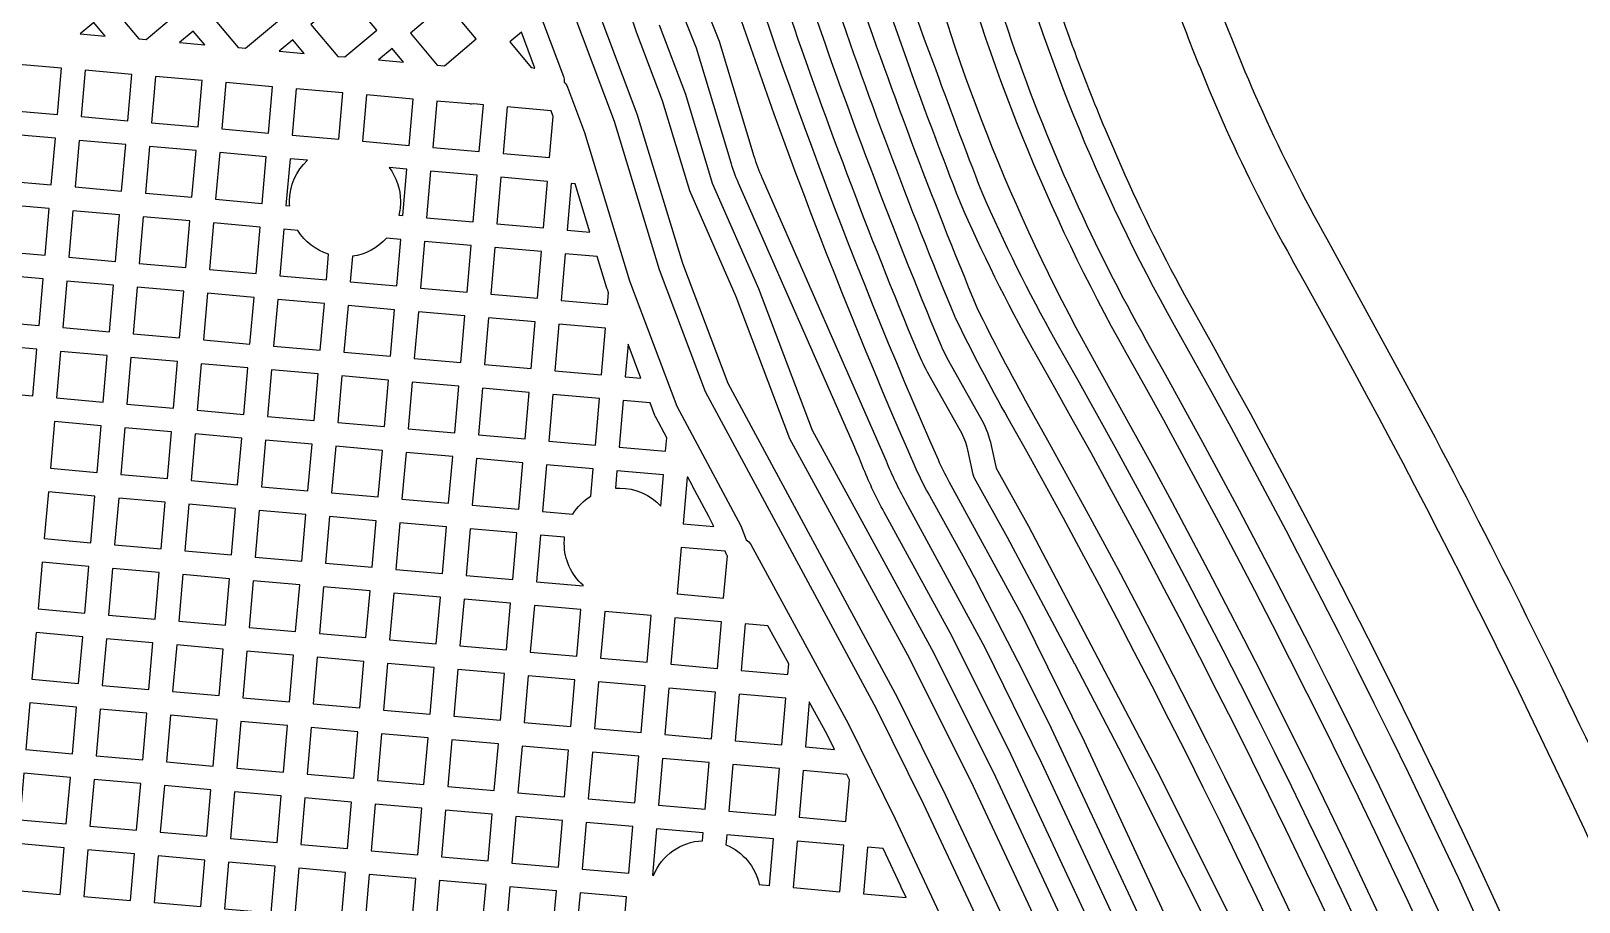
# Model space of a CAD drawing. Extents: x 592 to 965, y 89 to 353.
# Drawn here: x 669.852 to 674.81, y 180.24 to 183.03 of the extents above; entities that cross this region are included whole.
import ezdxf

# ---------------------------------------------------------------- set-up
doc = ezdxf.new("R2010")
doc.units = 0
doc.layers.add('bak_bak_ttr1-bcq8120', color=8, linetype='Continuous')

msp = doc.modelspace()

# ---------------------------------------------------------------- linework, layer by layer
at = {"layer": 'bak_bak_ttr1-bcq8120'}
for p, q in [((670.0092, 183.0204), (670.0895, 183.0134)), ((671.4225, 183.0258), (671.3852, 182.9946)), ((671.4659, 182.9105), (671.4225, 183.0258)), ((670.3277, 182.9926), (670.4081, 182.9855)), ((670.6463, 182.9647), (670.7267, 182.9577)), ((670.9646, 182.9368), (671.0449, 182.9298)), ((671.5691, 182.3921), (671.6418, 182.3858)), ((671.764, 182.0266), (671.7549, 181.9219)), ((671.8052, 181.9175), (671.764, 182.0266)), ((671.7549, 181.9219), (671.8052, 181.9175)), ((671.9407, 181.4518), (672.0392, 181.4432)), ((672.3447, 180.8814), (672.332, 180.7369)), ((672.332, 180.7369), (672.4254, 180.7287)), ((672.5178, 180.2668), (672.6544, 180.2548))]:
    msp.add_line(p, q, dxfattribs=at)
for points in [[(673.9996, 131.6772), (673.4184, 138.3529, 0.202802), (673.3463, 138.489), (673.2181, 138.5964, -0.199128), (673.0804, 138.8606), (672.2593, 148.2537, 0.017113), (672.2539, 148.4519, -0.039821), (672.2661, 149.1216, -0.099203), (672.9533, 151.4668, 0.100668), (675.8944, 161.397), (676.3737, 166.876, 0.152457), (673.0656, 182.0024, -0.019293), (673.0643, 182.0049, -0.026028), (672.8267, 182.4844, -0.006369), (672.6688, 182.9035, -0.010433), (672.6684, 182.9048), (672.568, 183.1892, -0.026059), (672.3852, 183.8632, -0.055622), (672.2339, 185.3461), (672.2339, 185.3648)], [(672.9546, 130.255), (673.0528, 130.3501), (673.6636, 131.0781, 0.198766), (673.8471, 131.6605), (673.278, 138.2039, 0.197561), (673.1439, 138.4596), (673.0292, 138.5558, -0.198985), (672.9224, 138.7607), (672.1106, 148.0437, -0.035371), (672.0938, 149.0777), (672.1004, 149.1768, -0.099164), (672.7951, 151.5485, 0.10071), (675.7173, 161.4148), (676.1964, 166.8915, 0.151029), (672.9817, 181.7887, -0.014202), (672.8131, 182.1099, -0.026806), (672.8114, 182.1135, -0.016277), (672.4047, 183.1949, -0.021433), (672.4038, 183.1979, -0.018314), (672.4029, 183.2004), (672.3738, 183.2873, -0.003328), (672.3527, 183.3689, -0.071669), (672.0812, 185.3103, -0.010882), (672.0811, 185.3117)], [(672.3101, 185.3463, 0.093108), (672.7399, 182.931, 0.006371), (672.8972, 182.5134, 0.026097), (673.1321, 182.0399, -0.019203), (673.1334, 182.0374), (673.2033, 181.9132, -0.151027), (676.4497, 166.8693), (675.9704, 161.3904, -0.100695), (673.0193, 151.4286, 0.099104), (672.342, 149.1142, 0.002642), (672.338, 149.0716, -0.010688), (672.3379, 149.0703, 0.037153), (672.33, 148.4566, -0.017231), (672.3355, 148.2518), (673.1563, 138.8673, 0.199163), (673.2671, 138.6549), (673.3997, 138.5435, -0.196143), (673.4943, 138.3596), (674.0755, 131.6839, -0.24441)], [(673.656, 130.3634, 0.134951), (673.7698, 130.4545, -0.010365), (673.7821, 130.4707), (673.9281, 130.6531, 0.117095), (674.0893, 130.9941, 0.092369), (674.1552, 131.6698), (673.566, 138.4172, 0.202571), (673.4816, 138.5768), (673.3631, 138.6739, -0.199679), (673.2388, 138.9119), (672.4141, 148.3471, -0.043095), (672.418, 149.1082, -0.099118), (673.0873, 151.3941, 0.100705), (676.0465, 161.3863), (676.5256, 166.8627, 0.151028), (673.2699, 181.9506, -0.064524), (672.6871, 183.3951, -0.009781), (672.6316, 183.6256, -0.062544), (672.3898, 185.0627, -0.010738), (672.3864, 185.3446, -0.008233), (672.3863, 185.3458)], [(674.3503, 131.4985), (673.7421, 138.4535, 0.199156), (673.6052, 138.716), (673.5239, 138.7841, -0.201314), (673.4113, 139.0028), (672.6035, 148.2382, -0.021495), (672.5786, 148.8009, -0.016298), (672.5937, 149.0771, -0.024188), (672.5944, 149.0818, -0.025234), (672.5945, 149.0869), (672.5959, 149.0983, -0.098851), (673.2448, 151.311, 0.01664), (674.0147, 152.8832, 0.083893), (676.2233, 161.368), (676.703, 166.85, 0.151001), (673.4248, 182.0378, -0.021769), (673.1937, 182.4945), (673.1757, 182.5346, -0.048528), (672.8165, 183.6156), (672.8021, 183.6769, -0.062745), (672.5676, 185.0748, -0.003103), (672.5656, 185.1533, -0.017165), (672.5656, 185.1566)], [(675.5713, 167.8581, 0.036058), (675.361, 172.1112, -0.017011), (675.3606, 172.1136), (675.3456, 172.234, 0.010531), (675.1634, 173.4655, -0.011207), (675.1632, 173.4669), (675.1049, 173.7976), (674.8121, 175.1467, 0.022945), (674.6373, 175.8038), (673.8467, 178.3023, 0.019156), (673.6842, 178.7546), (673.558, 179.0678, 0.006738), (673.2624, 179.7608, -0.018767), (673.2612, 179.7633, -0.035384), (673.2448, 179.8089), (672.8636, 180.6267), (672.6605, 181.0309), (672.2823, 181.724), (672.1107, 182.1786), (671.962, 182.5176), (671.8745, 182.8057), (671.7916, 183.0258, -0.045881), (671.5605, 183.8675, 0.008778)], [(671.7559, 149.234, -0.096675), (672.4942, 151.7075, 0.010848), (672.9913, 152.6938), (673.0775, 152.8749, 0.089488), (675.3634, 161.2753), (675.8573, 166.9214, 0.021032), (675.9539, 169.0602, 0.099026), (673.541, 179.8855, -0.066765), (673.5377, 179.8951, 0.067229), (673.528, 179.9241), (673.1203, 180.7963), (673.0288, 180.9811), (672.8826, 181.2638, 0.004782), (672.8503, 181.3236, -0.019197), (672.849, 181.3261), (672.7252, 181.5504, -0.02358), (672.6873, 181.6262, -0.030149), (671.9327, 183.6668, -0.018673)], [(672.0064, 183.6863, 0.030112), (672.757, 181.6569, 0.023636), (672.7918, 181.5874), (673.0292, 181.1517), (673.2249, 180.755), (673.5994, 179.951, -0.050793), (673.6116, 179.9143, -0.099014), (676.0301, 169.061, -0.021041), (675.9333, 166.9148), (675.4389, 161.2643, -0.089443), (673.1463, 152.8421), (673.0601, 152.661, -0.010846), (672.5616, 151.672, 0.096888), (671.831, 149.2208, 0.05542), (671.8148, 148.5391), (672.6708, 138.7144, 0.197387), (672.8176, 138.4343), (672.9331, 138.3373, -0.198696), (673.0553, 138.1025), (673.6132, 131.7057, -0.197471)], [(677.4619, 169.6271, 0.011838), (677.4086, 170.9029, -0.077692), (677.408, 170.9107, -0.077096), (677.4076, 170.9184, 0.003518), (677.38, 171.2963, 0.047968), (676.4765, 176.3803, -0.054568), (676.4747, 176.3855, -0.056247), (676.4735, 176.391, 0.00067), (676.4551, 176.4569, -0.010618), (676.4549, 176.4576, 0.004036), (676.3335, 176.8752), (676.1388, 177.4982, 0.017557), (675.4892, 179.277, 0.025453), (674.3299, 181.7645), (674.0031, 182.363, -0.021759), (673.7981, 182.768, -0.043841), (673.4956, 183.6299)], [(672.9577, 183.4657, 0.06453), (673.5134, 182.0876, -0.15105), (676.8037, 166.836), (676.3245, 161.359, -0.100667), (673.3347, 151.2636, 0.099078), (672.6966, 149.0839, -0.029934), (672.6958, 149.078, -0.024023), (672.6951, 149.0733, -0.025292), (672.6949, 149.0682, 0.016225), (672.6802, 148.7999, 0.02145), (672.7047, 148.247), (673.5129, 139.0063, 0.195897), (673.5892, 138.862), (673.6705, 138.7939, -0.199139), (673.8433, 138.4624), (674.4515, 131.5074, -0.043701)], [(674.5393, 131.3917), (673.8974, 138.7314), (673.6506, 138.9384, -0.204166), (673.585, 139.0613), (672.7791, 148.2726, -0.013815), (672.7592, 148.6242, -0.007886), (672.7592, 148.6295, -0.028747), (672.7725, 149.0772, -0.099079), (673.4024, 151.2282, 0.04925), (675.3822, 156.0426, 0.051156), (676.4004, 161.352), (676.8803, 166.837, 0.151035), (673.5769, 182.1303, -0.02147), (673.3563, 182.5674), (673.2931, 182.7135, -0.009537), (673.1895, 182.9767, -0.00749), (673.1877, 182.9813, -0.023126), (673.0314, 183.4849, -0.007378)], [(672.7854, 183.4208, 0.064527), (673.3584, 182.0004, -0.151028), (676.6268, 166.8539), (676.1472, 161.3723, -0.100652), (673.1772, 151.3467, 0.099858), (672.5176, 149.0816, 0.042411), (672.5158, 148.3498), (673.3401, 138.9207, 0.205813), (673.4326, 138.7481), (673.5459, 138.6555, -0.202486), (673.6672, 138.426), (674.2564, 131.6787, -0.092115)], [(671.5571, 183.3899), (671.7927, 182.7642), (671.938, 182.2858), (672.0832, 181.9014), (672.6273, 180.8941), (672.7812, 180.5829), (673.2741, 179.532), (673.5981, 178.7341), (673.6996, 178.4097), (673.8345, 178.0734, -0.020449), (673.8609, 177.9985), (674.5983, 175.6146, -0.021391), (674.7939, 174.8694, -0.018068), (674.7945, 174.8669), (675.0457, 173.7033), (675.0884, 173.4515, -0.06386), (675.3905, 165.9562), (674.9961, 161.4556, -0.013295), (674.8352, 160.0732, -0.015157), (674.835, 160.0711), (674.7293, 159.4048, -0.004162), (674.6552, 158.9945), (674.2942, 157.5273, -0.018508), (673.8563, 155.9948)], [(671.3834, 183.3459), (671.5574, 182.8839, -0.122738), (671.5595, 182.8656, -0.125795), (671.5703, 182.8501), (671.6247, 182.7042), (671.7689, 182.2293), (671.9205, 181.8281), (672.125, 181.4445), (672.1425, 181.4002, -0.141904), (672.1574, 181.3852), (672.4691, 180.8121), (672.6201, 180.507), (672.8379, 180.0414), (672.9157, 179.8194, -0.005848), (673.1748, 179.2266, -0.012338), (673.1754, 179.2251), (673.3718, 178.7484, -0.009894), (673.7594, 177.7244), (674.4493, 175.4932, -0.013097), (674.7819, 174.0806, -0.018284), (674.7824, 174.078), (674.7875, 174.0537, -0.00935), (674.9603, 173.1325, -0.013032)], [(675.3145, 165.963, 0.063883), (675.0128, 173.4416), (674.9557, 173.7665), (674.72, 174.8506, 0.021551), (674.5246, 175.5951), (673.7873, 177.9789, 0.020488), (673.7626, 178.0479), (673.6277, 178.3843), (673.5253, 178.7117), (673.203, 179.5044), (672.7113, 180.5527), (672.5596, 180.859), (672.0121, 181.8739), (671.8649, 182.2644), (671.7205, 182.7396), (671.4843, 183.3671, -0.064633)], [(672.4768, 183.2194, 0.016253), (672.8811, 182.1442, 0.014237), (673.0481, 181.8261, -0.151029), (676.2723, 166.8849), (675.7927, 161.4037, -0.100663), (672.8625, 151.513, 0.099115), (672.1764, 149.1712), (672.1699, 149.0731, 0.035525), (672.1869, 148.0454), (672.9984, 138.7673, 0.199015), (673.0781, 138.6142), (673.1929, 138.518, -0.200551), (673.3543, 138.2057), (673.9231, 131.6671, -0.198631)], [(674.961, 175.179, 0.022944), (674.7829, 175.8497), (673.9306, 178.5436), (673.7322, 179.0449, 0.007541), (673.4008, 179.8253, -0.01265), (673.4001, 179.8268, -0.047902), (673.3889, 179.8614), (672.9841, 180.7273), (672.7953, 181.1022), (672.5845, 181.489, -0.03175), (672.5187, 181.6277, 0.007887), (672.4913, 181.693, -0.018566), (672.4902, 181.6954), (672.1216, 182.5329, -0.028483), (672.0951, 182.6044, -0.019077), (672.0942, 182.607), (671.9828, 182.9749), (671.9033, 183.175, -0.039198)], [(671.9741, 183.2033), (672.0558, 182.9967), (672.1672, 182.6291, 0.030792), (672.1926, 182.5606), (672.5905, 181.6532, 0.031796), (672.6527, 181.5231), (672.9064, 181.0549), (673.0873, 180.6886), (673.4598, 179.8895, -0.064615), (673.4628, 179.8802, 0.058968), (673.4711, 179.8547, -0.007503), (673.8018, 179.0762, -0.020013), (673.803, 179.0735), (674.0025, 178.569), (674.8564, 175.8697, -0.022942), (675.0361, 175.1923), (675.3465, 173.7547), (675.3891, 173.5022, -0.010527), (675.5728, 172.2616, -0.011509), (675.5729, 172.2601), (675.5878, 172.1413, -0.012236), (675.7292, 170.6905, -0.007211), (675.779, 169.833, -0.010839)], [(672.3328, 183.1689, 0.017099), (672.7636, 182.0286, 0.02755), (672.7934, 181.9677, -0.019357), (672.7949, 181.9653), (672.8972, 181.7833, -0.074734), (672.9276, 181.7017), (672.9432, 181.6294), (673.0466, 181.4441), (673.4682, 180.6411), (673.7589, 180.0608, -0.120663), (676.1707, 167.5857), (675.54, 160.4711, -0.079525), (673.1787, 152.5029, -0.006014), (672.7653, 151.6986, -0.011188), (672.7646, 151.6973, -0.023553), (672.7631, 151.6942, 0.108335), (672.0023, 148.9507), (671.9839, 148.6162), (672.8524, 138.6848, 0.199654), (672.9294, 138.5398), (673.0981, 138.3981, -0.203871), (673.2005, 138.1942), (673.7706, 131.6586, -0.198293)], [(671.9076, 148.6172), (671.942, 149.1748, -0.10023), (672.6979, 151.7343, 0.006003), (673.1097, 152.5354, -0.009108), (673.1101, 152.5363, 0.07953), (675.4645, 160.4819), (676.0957, 167.6056, 0.120524), (673.689, 180.0303), (673.3987, 180.6097, 0.00477), (673.1949, 181.0026, -0.011748), (673.1942, 181.004), (672.9796, 181.4076), (672.8738, 181.5973, -0.084497), (672.8695, 181.6094), (672.8526, 181.6885, 0.075143), (672.8292, 181.7489), (672.7285, 181.9278, -0.029876), (672.6921, 182.0021, -0.017103), (672.2596, 183.1475)], [(673.5216, 183.1037, 0.009854), (673.6236, 182.8449, -0.008348), (673.6257, 182.8396), (673.68, 182.7145, 0.02177), (673.89, 182.2991, -0.008749), (673.8928, 182.2939, -0.048846), (676.0002, 177.5045, -0.101417), (677.2337, 166.7963), (676.7546, 161.3204, -0.100851), (673.7066, 151.0427, 0.097985), (673.1268, 149.0462, 0.029084), (673.1148, 148.6345, -0.007857), (673.1148, 148.6293, 0.013705), (673.1336, 148.2999, -0.009848), (673.1343, 148.2932), (673.9328, 139.1658), (674.1796, 138.9589, -0.204326), (674.2453, 138.8359), (674.8944, 131.4118, -0.043151)], [(671.864, 183.0497), (671.9476, 182.8271), (672.034, 182.5427), (672.1824, 182.2045), (672.3533, 181.7516), (672.7362, 181.0513), (672.9336, 180.6569), (673.3153, 179.8379, -0.051603), (673.3178, 179.8305, 0.033871), (673.3299, 179.7965, -0.017902), (673.331, 179.7942, -0.006776), (673.6291, 179.0954, -0.013438), (673.6297, 179.0936), (673.756, 178.7802, -0.019152), (673.9202, 178.3223), (674.7109, 175.8238, -0.022943), (674.8871, 175.1599), (675.1961, 173.7289), (675.2388, 173.4768, -0.01053), (675.4214, 172.2422, -0.011992), (675.4216, 172.2406), (675.4363, 172.123, -0.020492), (675.6319, 169.7026, -0.015601)], [(670.6683, 182.4709), (670.6802, 182.4699, -0.020617), (670.6796, 182.4844, -0.209885), (670.7371, 182.6153)], [(672.0392, 181.4432), (672.0267, 181.4662, -0.062147), (672.0229, 181.4748), (671.9708, 181.5722, -0.019817), (671.9695, 181.5748), (671.9555, 181.601), (671.9538, 181.6012), (671.9407, 181.4518)], [(671.7237, 181.5654, -0.019692), (671.7376, 181.5659, -0.211266), (671.8691, 181.5077)], [(672.6544, 180.2548), (672.638, 180.2898, -0.011695), (672.6373, 180.2912), (672.5807, 180.4117), (672.5309, 180.416), (672.5178, 180.2668)]]:
    msp.add_lwpolyline(points, format="xyb", dxfattribs=at)
for points in [[(670.1112, 183.1061), (670.1969, 183.004), (670.2204, 183.002), (670.3225, 183.0876), (670.2261, 183.2024)], [(670.4298, 183.0782), (670.5154, 182.9761), (670.539, 182.9741), (670.6411, 183.0598), (670.5447, 183.1746)], [(670.7484, 183.0504), (670.8341, 182.9483), (670.8573, 182.9462), (670.9593, 183.0319), (670.8631, 183.1466)], [(671.0667, 183.0225), (671.1523, 182.9204), (671.1758, 182.9184), (671.2779, 183.004), (671.1815, 183.1188)], [(669.7872, 182.7749), (669.9365, 182.7619), (669.9495, 182.9101), (669.8002, 182.9232)], [(670.0124, 182.7552), (670.1617, 182.7422), (670.1747, 182.8904), (670.0254, 182.9035)], [(670.2376, 182.7355), (670.3869, 182.7225), (670.3999, 182.8707), (670.2506, 182.8838)], [(670.4628, 182.7158), (670.6121, 182.7028), (670.625, 182.851), (670.4758, 182.8641)], [(670.688, 182.6961), (670.8373, 182.683), (670.8503, 182.8313), (670.701, 182.8444)], [(670.9132, 182.6764), (671.0625, 182.6633), (671.0755, 182.8116), (670.9262, 182.8247)], [(671.3636, 182.637), (671.5129, 182.6239), (671.5244, 182.7556), (671.5175, 182.774), (671.3767, 182.7863)], [(669.7675, 182.5497), (669.9168, 182.5367), (669.9299, 182.6859), (669.7806, 182.699)], [(669.9927, 182.53), (670.142, 182.517), (670.1551, 182.6662), (670.0058, 182.6793)], [(670.2179, 182.5103), (670.3672, 182.4973), (670.3803, 182.6465), (670.231, 182.6596)], [(670.4431, 182.4906), (670.5924, 182.4776), (670.6054, 182.6268), (670.4562, 182.6399)], [(671.1187, 182.4315), (671.268, 182.4185), (671.2811, 182.5677), (671.1318, 182.5808)], [(671.3439, 182.4118), (671.4932, 182.3988), (671.5062, 182.548), (671.357, 182.5611)], [(669.7478, 182.3245), (669.8971, 182.3115), (669.9102, 182.4608), (669.7609, 182.4738)], [(669.973, 182.3048), (670.1223, 182.2918), (670.1354, 182.4411), (669.9861, 182.4541)], [(670.1982, 182.2851), (670.3475, 182.2721), (670.3606, 182.4214), (670.2113, 182.4344)], [(670.4234, 182.2654), (670.5727, 182.2524), (670.5857, 182.4017), (670.4365, 182.4147)], [(671.099, 182.2063), (671.2483, 182.1933), (671.2614, 182.3426), (671.1121, 182.3556)], [(671.3242, 182.1866), (671.4735, 182.1736), (671.4865, 182.3229), (671.3373, 182.3359)], [(669.7281, 182.0993), (669.8774, 182.0862), (669.8905, 182.2356), (669.7412, 182.2486)], [(669.9533, 182.0796), (670.1026, 182.0665), (670.1157, 182.2159), (669.9664, 182.2289)], [(670.1785, 182.0599), (670.3278, 182.0468), (670.3409, 182.1962), (670.1916, 182.2092)], [(670.4037, 182.0402), (670.553, 182.0271), (670.566, 182.1765), (670.4168, 182.1895)], [(670.6289, 182.0205), (670.7782, 182.0074), (670.7913, 182.1568), (670.6419, 182.1698)], [(670.8541, 182.0008), (671.0034, 181.9877), (671.0165, 182.1371), (670.8672, 182.1501)], [(671.0793, 181.981), (671.2286, 181.968), (671.2417, 182.1174), (671.0924, 182.1304)], [(671.3045, 181.9613), (671.4538, 181.9483), (671.4668, 182.0977), (671.3176, 182.1107)], [(671.5297, 181.9416), (671.679, 181.9286), (671.6921, 182.078), (671.5427, 182.091)], [(669.7084, 181.8741), (669.8577, 181.861), (669.8707, 182.0103), (669.7215, 182.0234)], [(669.9336, 181.8544), (670.0829, 181.8413), (670.096, 181.9906), (669.9467, 182.0037)], [(670.1588, 181.8347), (670.3081, 181.8216), (670.3212, 181.9709), (670.1719, 181.9839)], [(670.384, 181.815), (670.5333, 181.8019), (670.5463, 181.9512), (670.3971, 181.9642)], [(670.6092, 181.7953), (670.7585, 181.7822), (670.7716, 181.9315), (670.6222, 181.9445)], [(670.8344, 181.7756), (670.9837, 181.7625), (670.9968, 181.9118), (670.8475, 181.9248)], [(671.0596, 181.7559), (671.2089, 181.7428), (671.222, 181.8921), (671.0727, 181.9051)], [(671.2848, 181.7362), (671.4341, 181.7231), (671.4471, 181.8724), (671.2979, 181.8854)], [(671.51, 181.7165), (671.6593, 181.7034), (671.6723, 181.8527), (671.523, 181.8657)], [(669.9139, 181.6292), (670.0632, 181.6161), (670.0763, 181.7654), (669.927, 181.7785)], [(670.1391, 181.6095), (670.2884, 181.5964), (670.3015, 181.7457), (670.1522, 181.7588)], [(670.3643, 181.5898), (670.5136, 181.5767), (670.5266, 181.726), (670.3774, 181.7391)], [(670.5895, 181.5701), (670.7388, 181.557), (670.7519, 181.7063), (670.6025, 181.7194)], [(670.8147, 181.5504), (670.964, 181.5373), (670.9771, 181.6866), (670.8278, 181.6997)], [(671.0399, 181.5306), (671.1892, 181.5176), (671.2023, 181.6669), (671.053, 181.68)], [(671.2651, 181.5109), (671.4144, 181.4979), (671.4274, 181.6472), (671.2782, 181.6603)], [(669.8942, 181.404), (670.0435, 181.391), (670.0566, 181.5402), (669.9073, 181.5533)], [(670.1194, 181.3843), (670.2687, 181.3713), (670.2818, 181.5205), (670.1325, 181.5335)], [(670.3446, 181.3646), (670.4939, 181.3516), (670.5069, 181.5008), (670.3577, 181.5138)], [(670.5698, 181.3449), (670.7191, 181.3319), (670.7322, 181.4811), (670.5828, 181.4941)], [(670.795, 181.3252), (670.9443, 181.3122), (670.9574, 181.4614), (670.8081, 181.4744)], [(671.0202, 181.3055), (671.1695, 181.2925), (671.1826, 181.4417), (671.0333, 181.4547)], [(671.2454, 181.2858), (671.3947, 181.2728), (671.4077, 181.422), (671.2585, 181.435)], [(669.8745, 181.1788), (670.0238, 181.1658), (670.0369, 181.3151), (669.8876, 181.3281)], [(670.0997, 181.1591), (670.249, 181.1461), (670.2621, 181.2954), (670.1128, 181.3084)], [(670.3249, 181.1394), (670.4742, 181.1264), (670.4872, 181.2757), (670.338, 181.2887)], [(670.5501, 181.1197), (670.6994, 181.1066), (670.7125, 181.256), (670.5631, 181.269)], [(670.7753, 181.1), (670.9246, 181.0869), (670.9377, 181.2363), (670.7884, 181.2493)], [(671.0005, 181.0803), (671.1498, 181.0672), (671.1629, 181.2166), (671.0136, 181.2296)], [(671.2257, 181.0606), (671.375, 181.0475), (671.388, 181.1969), (671.2388, 181.2099)], [(671.4509, 181.0409), (671.6002, 181.0278), (671.6132, 181.1772), (671.4639, 181.1902)], [(671.6761, 181.0212), (671.8254, 181.0081), (671.8384, 181.1575), (671.6892, 181.1705)], [(671.9013, 181.0015), (672.0506, 180.9884), (672.0636, 181.1378), (671.9144, 181.1508)], [(669.8548, 180.9536), (670.0041, 180.9406), (670.0172, 181.0898), (669.8679, 181.1029)], [(672.1265, 180.9818), (672.2758, 180.9687), (672.2788, 181.0026), (672.2123, 181.1247), (672.1396, 181.1311)], [(670.08, 180.9339), (670.2293, 180.9208), (670.2424, 181.0701), (670.0931, 181.0832)], [(670.3052, 180.9142), (670.4545, 180.9012), (670.4675, 181.0504), (670.3183, 181.0635)], [(670.5304, 180.8945), (670.6797, 180.8814), (670.6928, 181.0307), (670.5434, 181.0438)], [(670.7556, 180.8748), (670.9049, 180.8617), (670.918, 181.011), (670.7687, 181.0241)], [(670.9808, 180.8551), (671.1301, 180.842), (671.1432, 180.9913), (670.9939, 181.0044)], [(671.206, 180.8354), (671.3553, 180.8223), (671.3683, 180.9716), (671.2191, 180.9847)], [(671.4312, 180.8157), (671.5805, 180.8026), (671.5935, 180.9519), (671.4442, 180.965)], [(671.6564, 180.796), (671.8057, 180.7829), (671.8187, 180.9322), (671.6694, 180.9453)], [(671.8816, 180.7763), (672.0309, 180.7632), (672.0439, 180.9125), (671.8947, 180.9256)], [(672.1068, 180.7566), (672.2561, 180.7435), (672.2692, 180.8928), (672.1198, 180.9059)], [(669.8351, 180.7284), (669.9844, 180.7153), (669.9975, 180.8646), (669.8481, 180.8777)], [(670.0603, 180.7087), (670.2096, 180.6956), (670.2227, 180.8449), (670.0734, 180.858)], [(670.2855, 180.689), (670.4348, 180.6759), (670.4478, 180.8252), (670.2986, 180.8383)], [(670.5107, 180.6693), (670.66, 180.6562), (670.6731, 180.8055), (670.5237, 180.8186)], [(670.7359, 180.6496), (670.8852, 180.6365), (670.8983, 180.7858), (670.749, 180.7989)], [(670.9611, 180.6298), (671.1104, 180.6168), (671.1235, 180.7661), (670.9742, 180.7792)], [(671.1863, 180.6101), (671.3356, 180.5971), (671.3486, 180.7464), (671.1994, 180.7595)], [(671.4115, 180.5904), (671.5608, 180.5774), (671.5738, 180.7267), (671.4245, 180.7398)], [(671.6367, 180.5707), (671.786, 180.5577), (671.799, 180.707), (671.6497, 180.7201)], [(671.8619, 180.551), (672.0112, 180.538), (672.0242, 180.6873), (671.8749, 180.7004)], [(669.8154, 180.5032), (669.9647, 180.4902), (669.9778, 180.6394), (669.8284, 180.6525)], [(672.0871, 180.5313), (672.2364, 180.5183), (672.2495, 180.6676), (672.1001, 180.6807)], [(672.3123, 180.5116), (672.4616, 180.4986), (672.4733, 180.6319), (672.4649, 180.6488), (672.3254, 180.661)], [(670.0406, 180.4835), (670.1899, 180.4705), (670.203, 180.6197), (670.0537, 180.6327)], [(670.2658, 180.4638), (670.4151, 180.4508), (670.4281, 180.6), (670.2789, 180.613)], [(670.491, 180.4441), (670.6403, 180.431), (670.6534, 180.5803), (670.504, 180.5933)], [(670.7162, 180.4244), (670.8655, 180.4113), (670.8786, 180.5606), (670.7293, 180.5736)], [(670.9414, 180.4047), (671.0907, 180.3916), (671.1038, 180.5409), (670.9545, 180.5539)], [(671.1666, 180.385), (671.3159, 180.3719), (671.3289, 180.5212), (671.1797, 180.5342)], [(671.3918, 180.3653), (671.5411, 180.3522), (671.5541, 180.5015), (671.4048, 180.5145)], [(671.617, 180.3456), (671.7663, 180.3325), (671.7793, 180.4818), (671.63, 180.4948)], [(669.7957, 180.278), (669.945, 180.2649), (669.9581, 180.4142), (669.8087, 180.4273)], [(670.0209, 180.2583), (670.1702, 180.2452), (670.1833, 180.3945), (670.034, 180.4076)], [(672.2926, 180.2865), (672.4419, 180.2734), (672.455, 180.4227), (672.3057, 180.4357)], [(670.2461, 180.2386), (670.3953, 180.2255), (670.4084, 180.3748), (670.2592, 180.3879)], [(670.4713, 180.2189), (670.6206, 180.2058), (670.6337, 180.3551), (670.4843, 180.3682)], [(670.6965, 180.1992), (670.8458, 180.1861), (670.8589, 180.3354), (670.7096, 180.3485)], [(670.9217, 180.1795), (671.071, 180.1664), (671.0841, 180.3157), (670.9348, 180.3288)], [(671.1469, 180.1597), (671.2961, 180.1467), (671.3092, 180.296), (671.16, 180.3091)], [(671.3721, 180.14), (671.5214, 180.127), (671.5344, 180.2763), (671.3851, 180.2894)], [(671.5973, 180.1203), (671.7466, 180.1073), (671.7596, 180.2566), (671.6103, 180.2697)]]:
    msp.add_lwpolyline(points, close=True, dxfattribs=at)
for points in [[(670.0895, 183.0134), (670.0529, 183.0571), (670.0092, 183.0204)], [(670.4081, 182.9855), (670.3714, 183.0292), (670.3277, 182.9926)], [(670.7267, 182.9577), (670.69, 183.0014), (670.6463, 182.9647)], [(671.0449, 182.9298), (671.0083, 182.9735), (670.9646, 182.9368)], [(671.3852, 182.9946), (671.4539, 182.9127), (671.4659, 182.9105)], [(670.7371, 182.6153), (670.6813, 182.6202), (670.6683, 182.4709)], [(671.6418, 182.3858), (671.5948, 182.5403), (671.5821, 182.5414), (671.5691, 182.3921)], [(671.8691, 181.5077), (671.8778, 181.6078), (671.7286, 181.6209), (671.7237, 181.5654)], [(672.4254, 180.7287), (672.4015, 180.7769), (672.4015, 180.7769), (672.3447, 180.8814)]]:
    msp.add_lwpolyline(points, dxfattribs=at)
for points in [[(671.1384, 182.6567), (671.2877, 182.6436), (671.3008, 182.793), (671.2697, 182.7957), (671.263, 182.7956, -0.035483), (671.2577, 182.7957), (671.1514, 182.805)], [(670.9986, 182.5924, -0.164726), (671.0352, 182.4844, -0.064233), (671.0294, 182.4393), (671.0428, 182.4382), (671.0559, 182.5874)], [(670.6486, 182.2457), (670.7979, 182.2327), (670.8051, 182.3145, -0.181937), (670.706, 182.3911), (670.6616, 182.395)], [(670.8738, 182.226), (671.0231, 182.213), (671.0362, 182.3623), (670.9903, 182.3663, -0.179603), (670.881, 182.3082)], [(671.5494, 182.1669), (671.6987, 182.1539), (671.7019, 182.191), (671.6979, 182.2017, -0.02728), (671.6965, 182.2055), (671.6656, 182.3072), (671.5624, 182.3162)], [(671.7352, 181.6968), (671.8845, 181.6837), (671.8883, 181.7267), (671.853, 181.7927, -0.043434), (671.8501, 181.7986), (671.8351, 181.8384), (671.7483, 181.846)], [(671.4903, 181.4912), (671.5871, 181.4828, -0.115956), (671.645, 181.5399), (671.6526, 181.6275), (671.5033, 181.6406)], [(671.4706, 181.2661), (671.6199, 181.2531), (671.62, 181.2547, -0.215412), (671.5598, 181.3881, -0.028972), (671.5609, 181.4086), (671.4836, 181.4153)], [(671.921, 181.2267), (672.0703, 181.2137), (672.0822, 181.3494, -0.065046), (672.0774, 181.358), (672.0751, 181.3636), (671.9341, 181.3759)], [(671.8422, 180.3259), (671.8456, 180.3256, -0.293445), (672.0023, 180.4367), (672.0045, 180.4621), (671.8552, 180.4751)], [(672.0777, 180.4238, -0.248641), (672.1844, 180.296), (672.2167, 180.2931), (672.2298, 180.4424), (672.0804, 180.4554)]]:
    msp.add_lwpolyline(points, format="xyb", close=True, dxfattribs=at)

doc.saveas('drawing.dxf')
